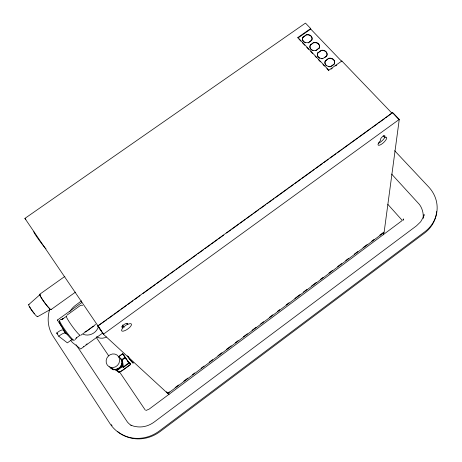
<?xml version="1.0" encoding="UTF-8"?>
<svg xmlns="http://www.w3.org/2000/svg" width="462" height="462" viewBox="0 0 462 462"><rect width="100%" height="100%" fill="white"/><g stroke="black" fill="none" stroke-linecap="round" stroke-linejoin="round"><path stroke-width="0.69" d="M310.701 28.552L297.88 37.491L328.817 70.207L341.845 60.99L341.84 61.498L310.73 29.083L310.701 28.552L305.469 23.1L24.902 218.399L101.727 331.416M120.137 358.604L121.928 359.419A6.999 6.468 -49.7 0 1 122.268 359.921L122.597 366.1A6.999 6.468 -49.7 0 1 122.315 366.684L117.146 370.478A6.999 6.468 -49.7 0 1 116.522 370.559L111.042 368.15A6.999 6.468 -49.7 0 1 110.938 368M384.782 137.428L384.921 136.099A2.859 0.918 -42.7 0 0 382.859 136.394A2.859 0.918 -42.7 0 0 380.544 139.287L380.417 140.604A5.688 1.813 -42.6 0 0 378.869 145.305A5.688 1.813 -42.6 0 0 385.545 140.448A5.688 1.813 -42.6 0 0 384.782 137.428L383.171 135.713M392.66 112.532L97.771 325.981L103.373 334.217L167.787 393.503L384.107 232.392L399.266 119.404L392.66 112.532L385.608 117.897M383.518 234.788L383.87 232.132M398.798 119.485L393.612 113.848M403.274 220.247L403.528 218.884L402.968 219.872M423.204 218.364L424.128 214.599L423.302 217.238M95.455 324.174L94.554 325.531L80.833 335.25M98.493 326.443C96.881 332.779 89.339 336.885 83.224 334.274M423.458 216.892L420.674 221.772L416.51 225.82L154.412 421.881C148.233 426.484 140.997 428.159 133.414 426.085L130.844 425.104M93.33 326.074L87.087 330.867L84.991 331.832M66.782 315.292L80.117 305.665L81.22 305.209L82.646 305.307M75.127 339.587L76.409 337.838L76.178 338.068L80.047 335.227A11.741 1.172 54 0 1 71.471 325.184A11.741 1.172 54 0 1 66.597 316.21M28.708 304.62L40.015 294.617M169.317 391.915L167.585 393.208L169.075 394.583M175.098 387.606L178.569 385.025M183.778 381.144L187.826 378.13M192.452 374.688L194.762 372.961M201.126 368.226L204.019 366.071M209.222 362.196L212.693 359.615M217.897 355.734L221.945 352.72M226.571 349.278L231.196 345.83M235.245 342.816L238.138 340.661M243.341 336.786L247.389 333.772M252.015 330.324L256.063 327.31M260.689 323.868L263.583 321.714M269.363 317.406L272.834 314.824M277.46 311.376L279.776 309.656M286.14 304.914L289.027 302.76M294.814 298.458L300.017 294.577M303.488 291.996L306.959 289.414M311.584 285.966L316.21 282.519M320.258 279.504L323.152 277.35M328.932 273.048L332.403 270.461M337.607 266.586L341.655 263.571M345.703 260.556L348.596 258.402M354.377 254.094L357.848 251.513M363.051 247.638L367.099 244.623M371.725 241.176L374.041 239.455M379.822 235.146L383.293 232.559M401.882 220.796L149.128 409.124L146.009 410.47M118.509 356.728L122.47 353.828A6.791 0.485 54.3 0 0 122.511 353.956L123.937 355.463L124.648 357.513A6.791 0.485 54.3 0 0 124.988 358.01L127.183 360.221L128.65 362.953L123.418 366.793A11.157 6.878 71.8 0 1 123.267 367.492L122.315 366.684M123.267 367.492L128.956 363.317L130.272 364.004L130.423 364.633L122.228 370.657L119.265 372.008A3.188 0.964 -34.9 0 1 118.901 371.904L117.146 370.478M130.013 363.167L130.382 364.501L122.193 370.518A3.754 1.132 -34.9 0 1 118.278 371.985L116.522 370.559M118.451 356.924L122.511 353.956M124.648 357.513L121.98 359.471L120.64 358.986M124.988 358.01L122.32 359.967L123.418 366.793L122.597 366.1M102.564 333.137L80.7 349.001L72.725 342.758A3.049 0.341 54.1 0 1 70.674 340.298M103.373 334.217L399.266 119.404M97.771 325.981L106.71 319.791M107.877 318.942L113.144 315.136M114.31 314.287L120.16 310.054M121.327 309.211L126.588 305.399M127.76 304.55L133.021 300.745M134.777 299.474L140.038 295.663M142.96 293.549L155.238 284.661M156.41 283.812L161.671 280.001M162.843 279.158L168.688 274.925M169.86 274.076L175.121 270.27M176.288 269.421L182.138 265.188M183.304 264.345L190.321 259.263M191.493 258.42L196.754 254.608M197.921 253.759L203.771 249.532M204.937 248.683L210.204 244.872M211.371 244.028L217.215 239.795M218.387 238.946L223.648 235.141M226.571 233.021L230.665 230.059M231.837 229.216L238.854 224.134M240.021 223.29L245.282 219.479M246.454 218.63L252.298 214.397M253.471 213.554L258.732 209.742M259.898 208.899L265.748 204.666M266.915 203.817L273.931 198.741M275.104 197.892L287.381 189.004M288.554 188.155L293.815 184.35M294.981 183.501L300.831 179.268M301.998 178.424L314.276 169.537M315.448 168.688L322.464 163.612M323.631 162.763L328.309 159.378M330.064 158.108L335.909 153.875M337.081 153.026L342.342 149.22M343.514 148.371L349.359 144.138M350.531 143.295L357.548 138.213M358.714 137.37L370.992 128.476M372.164 127.633L377.425 123.822M378.592 122.979L384.442 118.746M85.978 344.669L87.104 343.855M63.71 330.07L63.225 329.874A4.603 1.698 -33.1 0 0 58.593 331.635L56.659 333.033L58.755 336.238L60.695 334.84A4.608 1.681 -33.2 0 1 65.321 333.062L67.902 334.921M62.728 318.953L66.326 316.366M81.491 300.854L74.232 306.3A22.771 20.663 -44.3 0 0 69.745 311.746M57.502 319.999L81.838 302.529M51.005 309.621L75.473 292.123M39.749 294.254L64.876 276.386M325.144 63.941A4.886 4.164 -6.4 0 1 325.427 60.903L328.753 58.293A4.891 4.164 -6.4 0 1 333.633 59.627A4.891 4.164 -6.4 0 1 334.205 64.016L334.211 64.27M325.427 60.903L328.753 58.293M325.421 60.643A4.891 4.164 -6.4 0 0 325.976 65.038A4.891 4.164 -6.4 0 0 330.861 66.378L334.205 64.016M331.427 66.239L333.651 64.663M331.092 69.104L332.224 68.307M335.62 65.904L336.752 65.102M319.768 58.258A4.857 4.123 -7.1 0 1 317.879 52.951L321.188 50.358A4.863 4.123 -7.1 0 1 326.033 51.675A4.863 4.123 -7.1 0 1 326.582 56.017L324.925 57.45M317.879 52.951L321.2 50.618A4.857 4.123 -7.1 0 1 326.039 51.929A4.857 4.123 -7.1 0 1 326.588 56.272M326.582 56.017L323.256 58.362A4.863 4.123 -7.1 0 1 318.405 57.045A4.863 4.123 -7.1 0 1 317.868 52.691M313.074 50.635A4.828 4.083 -7.8 0 1 310.406 45.08L313.704 42.504A4.834 4.083 -7.8 0 1 318.509 43.798A4.834 4.083 -7.8 0 1 319.04 48.106L315.737 50.693L319.04 48.106M310.406 45.08L313.704 42.504M304.123 42.088A4.799 4.043 -8.4 0 1 303.014 37.295L306.294 34.731A4.805 4.043 -8.4 0 1 311.065 36.007A4.805 4.043 -8.4 0 1 311.579 40.275L308.287 42.845L311.579 40.275M303.014 37.295L306.312 34.997A4.799 4.043 -8.4 0 1 311.082 36.273A4.799 4.043 -8.4 0 1 311.59 40.535M310.73 29.083L297.926 38.017L297.88 37.491M61.255 319.3L60.626 319.658L62.688 318.976M37.578 316.707L50.739 309.257A9.073 0.999 53.7 0 1 50.341 309.153M118.278 371.985L119.571 371.979M122.47 353.828L123.816 354.556M64.022 330.492L64.16 331.514L65.841 332.987M58.755 336.238L67.383 342.862L72.153 339.414A0.895 0.318 -33.5 0 0 72.332 339.275M56.659 333.033L57.738 333.87M111.042 368.15L112.838 369.594A6.924 2.131 -34.8 0 0 113.646 369.819M111.151 368.006L112.503 369.092A6.924 2.137 -34.8 0 0 112.844 369.259M64.72 332.172L65.321 333.062M121.928 359.419L121.98 359.471A4.851 3.003 71.7 0 1 122.32 359.967L122.268 359.921M122.932 327.893L122.199 327.136A2.974 1.016 -35 0 1 123.891 324.642A2.974 1.016 -35 0 1 127.01 323.643L127.72 324.405A5.919 2.004 -35.1 0 1 131.087 325.704A5.919 2.004 -35.1 0 1 123.764 331.029A5.919 2.004 -35.1 0 1 122.932 327.893L121.881 326.38M341.845 60.99L392.232 113.467M298.902 39.056L300.866 41.13M302.339 42.689L304.793 45.282M306.756 47.361L308.714 49.434M310.678 51.507L312.641 53.586M315.096 56.179L316.568 57.738M318.526 59.812L320.489 61.885M322.944 64.484L324.416 66.037M326.865 68.63L328.829 70.709M24.902 218.399L25.878 219.433M394.64 150.716L428.597 186.867A35.077 31.711 6.2 0 1 424.809 231.78L159.384 430.931A37.029 34.633 -56.7 0 1 109.898 423.498L53.009 336.082A35.072 31.705 -43.8 0 1 49.625 309.557M391.643 174.087L419.542 204.585A22.771 20.669 6.7 0 1 423.163 217.567M387.855 204.371L402.275 220.443M127.021 323.406L127.72 324.405M122.517 324.994L124.157 327.356M166.557 391.724L167.787 393.503M118.538 356.554L118.555 356.583A7.074 6.526 -49.3 0 1 113.236 367.544A7.074 6.526 -49.3 0 1 106.849 358.148A7.074 6.526 -49.3 0 1 118.555 356.583M102.535 332.605L103.748 334.39L97.938 326.137M96.275 337.416L108.732 355.884M119.583 371.974L145.305 410.106M109.604 366.845L109.621 366.868A6.999 6.468 -49.5 0 0 120.028 367.088A6.999 6.468 -49.5 0 0 118.751 356.71M76.068 344.721L127.431 422.072A24.018 22.511 -57.6 0 0 131.427 425.6M64.299 330.642L57.987 321.044A3.02 0.335 53.9 0 1 57.773 320.079M63.225 329.874L63.866 330.844M330.861 66.378L330.867 66.632A4.886 4.164 -6.4 0 1 328.17 66.568M384.91 137.145A5.683 1.831 -42.6 0 1 378.395 143.318M46.021 248.827A11.146 0.791 53.6 0 1 45.299 248.048M44.883 247.574A11.146 0.791 53.6 0 1 37.503 237.901A11.146 0.791 53.6 0 1 33.836 231.71M315.725 50.433A4.834 4.083 -7.8 0 1 310.909 49.134A4.834 4.083 -7.8 0 1 310.395 44.82M308.269 42.585A4.805 4.043 -8.4 0 1 303.494 41.303A4.805 4.043 -8.4 0 1 302.997 37.029M127.847 323.712A5.908 1.132 -35.5 0 1 121.974 327.766M328.759 58.553A4.886 4.164 -6.4 0 1 334.528 63.531M326.611 65.835A4.886 4.164 -6.4 0 1 325.491 64.651M322.366 58.743A4.857 4.123 -7.1 0 1 321.46 58.726M313.715 42.764A4.828 4.083 -7.8 0 1 319.525 46.881M319.369 47.638A4.828 4.083 -7.8 0 1 319.051 48.366M305.648 42.799A4.799 4.043 -8.4 0 1 304.839 42.504M106.41 336.983A9.667 8.842 -44.7 0 1 96.656 336.677M117.406 431.369A36.868 34.494 -56.8 0 0 160.204 431.485L424.451 233.16A34.927 31.601 6.3 0 0 436.659 211.573M112.052 425.687A36.868 34.494 -56.8 0 1 111.29 424.618M83.737 346.298A8.865 1.12 -36.6 0 1 83.472 346.385M132.987 362.826A6.913 0.468 54.3 0 1 131.364 361.348A6.913 0.468 54.3 0 1 127.321 355.879M133.299 362.884A7.149 0.485 54.3 0 1 127.783 356.19M131.913 361.7A5.48 0.375 54.3 0 1 127.662 356.196M129.683 363.346A6.035 0.427 54.3 0 1 127.91 361.186M126.438 359.199A6.035 0.427 54.3 0 1 124.428 356.26M123.568 354.828A6.035 0.427 54.3 0 1 123.354 354.083M130.03 363.092A6.035 0.427 54.3 0 1 130.272 363.877M128.956 363.317A6.791 0.485 54.3 0 1 128.65 362.953M130.382 364.501A6.791 0.485 54.3 0 1 130.423 364.633M121.367 360.031A6.22 5.746 -49.7 0 1 122.326 362.913M122.263 364.172A6.22 5.746 -49.7 0 1 120.594 367.619M118.515 369.15A6.22 5.746 -49.7 0 1 114.83 369.623M121.783 362.982A5.654 5.226 -49.7 0 1 116.661 369.132M129.989 363.438A5.486 0.393 54.3 0 1 125.895 358.362A5.486 0.393 54.3 0 1 123.88 354.683M51.034 309.205A9.529 1.045 53.7 0 1 47.419 306.271L45.952 304.458A9.529 1.045 53.7 0 1 40.725 296.852A9.529 1.045 53.7 0 1 40.194 294.404M49.601 308.558A9.073 0.999 53.7 0 1 43.798 301.472A9.073 0.999 53.7 0 1 39.957 294.975M34.407 313.577A6.295 0.803 53.6 0 1 30.919 308.876M30.659 308.466A6.295 0.803 53.6 0 1 29.556 306.456M37.63 316.366A7.496 0.959 53.6 0 1 32.3 311.151A7.496 0.959 53.6 0 1 29.083 304.712M73.042 339.934A11.515 1.271 54 0 1 65.182 331.601A11.515 1.271 54 0 1 59.633 321.506M74.313 340.107A12.41 1.357 54 0 1 65.852 331.121A12.41 1.357 54 0 1 59.864 320.253M63.005 318.792L62.405 319.138L63.005 318.792"/></g></svg>
